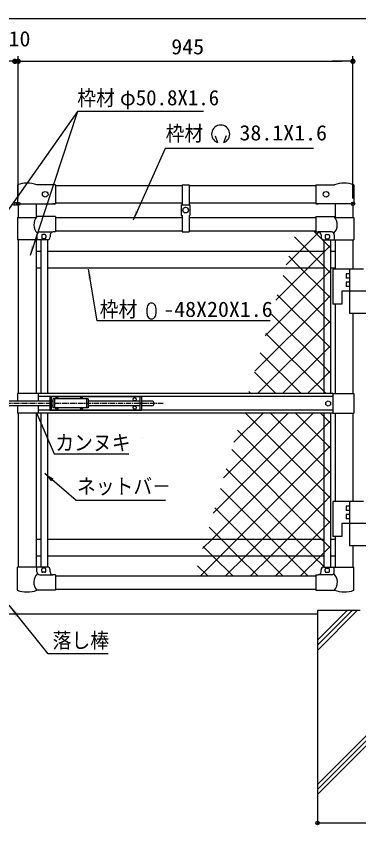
# Model space of a CAD drawing. Units: millimetres, scale not verified. Extents: x -4455 to 4455, y -3150 to 3150.
# Drawn here: x 1449 to 2417, y -1035 to 1249 of the extents above; entities that cross this region are included whole.
import ezdxf
from ezdxf.enums import TextEntityAlignment as Align

# ---------------------------------------------------------------- set-up
doc = ezdxf.new("R2010")
doc.units = ezdxf.units.MM
doc.header["$LTSCALE"] = 20
doc.header["$PDMODE"] = 32
doc.header["$PDSIZE"] = 10
doc.linetypes.add('USER3', pattern=[1.125, 0.75, -0.125, 0.125, -0.125])
for name, color, linetype, lineweight in [('0-0_6文字', 3, 'Continuous', 25), ('0-1_8部品', 7, 'Continuous', 25), ('0-2_4基礎', 4, 'Continuous', 25), ('0-3_1部材', 7, 'Continuous', 25), ('0-5_5寸法', 1, 'Continuous', 25), ('0-6_SUNPOU', 1, 'Continuous', 25), ('0-D_2網', 4, 'Continuous', 25)]:
    doc.layers.add(name, color=color, linetype=linetype, lineweight=lineweight)
doc.layers.add('0-7_DEFPOINTS', color=7, linetype='Continuous')
doc.styles.add('ＭＳ ゴシック', font='')
doc.styles.get('ＭＳ ゴシック').set_extended_font_data('MS Gothic')

# ---------------------------------------------------------------- blocks, each defined once
blk = doc.blocks.new('M1')
at = {"layer": '0-6_SUNPOU'}
blk.add_line((-5, 0), (-38.58, 0), dxfattribs=at)
for points in [[(0, 0), (-5, 0), (-4.96, 0.63)], [(0, 0), (-4.96, -0.63), (-5, 0)], [(0, 0), (-4.96, 0.63), (-4.84, 1.24)], [(0, 0), (-4.84, -1.24), (-4.96, -0.63)], [(0, 0), (-4.84, 1.24), (-4.65, 1.84)], [(0, 0), (-4.65, -1.84), (-4.84, -1.24)], [(0, 0), (-4.65, 1.84), (-4.38, 2.41)], [(0, 0), (-4.38, -2.41), (-4.65, -1.84)], [(0, 0), (-4.38, 2.41), (-4.05, 2.94)], [(0, 0), (-4.05, -2.94), (-4.38, -2.41)], [(0, 0), (-4.05, 2.94), (-3.64, 3.42)], [(0, 0), (-3.64, -3.42), (-4.05, -2.94)], [(0, 0), (-3.64, 3.42), (-3.19, 3.85)], [(0, 0), (-3.19, -3.85), (-3.64, -3.42)], [(0, 0), (-3.19, 3.85), (-2.68, 4.22)], [(0, 0), (-2.68, -4.22), (-3.19, -3.85)], [(0, 0), (-2.68, 4.22), (-2.13, 4.52)], [(0, 0), (-2.13, -4.52), (-2.68, -4.22)], [(0, 0), (-2.13, 4.52), (-1.55, 4.76)], [(0, 0), (-1.55, -4.76), (-2.13, -4.52)], [(0, 0), (-1.55, 4.76), (-0.94, 4.91)], [(0, 0), (-0.94, -4.91), (-1.55, -4.76)], [(0, 0), (-0.94, 4.91), (-0.31, 4.99)], [(0, 0), (-0.31, -4.99), (-0.94, -4.91)], [(0, 0), (-0.31, 4.99), (0.31, 4.99)], [(0, 0), (0.31, -4.99), (-0.31, -4.99)], [(0, 0), (0.31, 4.99), (0.94, 4.91)], [(0, 0), (0.94, 4.91), (1.55, 4.76)], [(0, 0), (1.55, 4.76), (2.13, 4.52)], [(0, 0), (2.13, 4.52), (2.68, 4.22)], [(0, 0), (2.68, 4.22), (3.19, 3.85)], [(0, 0), (3.19, 3.85), (3.64, 3.42)], [(0, 0), (3.64, 3.42), (4.05, 2.94)], [(0, 0), (4.05, 2.94), (4.38, 2.41)], [(0, 0), (4.38, 2.41), (4.65, 1.84)], [(0, 0), (4.65, 1.84), (4.84, 1.24)], [(0, 0), (4.84, 1.24), (4.96, 0.63)], [(0, 0), (4.96, 0.63), (5, 0)], [(0, 0), (0.94, -4.91), (0.31, -4.99)], [(0, 0), (1.55, -4.76), (0.94, -4.91)], [(0, 0), (2.13, -4.52), (1.55, -4.76)], [(0, 0), (2.68, -4.22), (2.13, -4.52)], [(0, 0), (3.19, -3.85), (2.68, -4.22)], [(0, 0), (3.64, -3.42), (3.19, -3.85)], [(0, 0), (4.05, -2.94), (3.64, -3.42)], [(0, 0), (4.38, -2.41), (4.05, -2.94)], [(0, 0), (4.65, -1.84), (4.38, -2.41)], [(0, 0), (4.84, -1.24), (4.65, -1.84)], [(0, 0), (4.96, -0.63), (4.84, -1.24)], [(0, 0), (5, 0), (4.96, -0.63)]]:
    blk.add_solid(points, dxfattribs=at)

msp = doc.modelspace()

# ---------------------------------------------------------------- linework, layer by layer
at = {"layer": '0-0_6文字'}
for p, q in [((2011.18, 911.11), (2018.27, 891.63)), ((2042.25, 910.45), (2035.16, 890.97)), ((1818.93, 408.56), (1818.93, 423.84)), ((1843.35, 423.84), (1843.35, 408.56))]:
    msp.add_line(p, q, dxfattribs=at)
at = {"layer": '0-0_6文字', "color": 4}
msp.add_line((1804.85, 59.82), (1804.63, 60.03), dxfattribs=at)
for points in [[(1978.13, 979.45), (1622.92, 979.45), (1488.34, 573.21)], [(2289.23, 875.46), (1869.76, 875.46), (1779.24, 672.95)], [(2166.86, 388.11), (1678.24, 388.11), (1653.76, 534.18)], [(1870.87, -118.54), (1618.31, -118.54), (1529.96, -42.76)]]:
    msp.add_lwpolyline(points, dxfattribs=at)
at = {"layer": '0-0_6文字', "color": 1}
msp.add_lwpolyline([(1506.27, 128.82), (1556.86, 12.96), (1767.32, 12.96)], dxfattribs=at)
at = {"layer": '0-0_6文字'}
for centre, radius, start, end in [((2026.77, 915.75), 25.57, 289.42401, 250.57599), ((1831.14, 426.07), 12.41, 349.65879, 190.34121), ((1831.14, 406.33), 12.41, 169.65879, 10.34121)]:
    msp.add_arc(centre, radius, start, end, dxfattribs=at)
at = {"layer": '0-0_6文字', "color": 4}
for points in [[(1778.42, 671.12), (1785.91, 700.64), (1795.42, 696.38)], [(1487.71, 571.31), (1492.2, 601.43), (1502.09, 598.15)], [(1653.43, 536.15), (1663.52, 507.42), (1653.25, 505.7)], [(1528.45, -41.46), (1554.61, -57.04), (1547.83, -64.95)]]:
    msp.add_solid(points, dxfattribs=at)
at = {"layer": '0-1_8部品'}
for p, q in [((1452.56, 680.37), (1452.56, 617.37)), ((1452.56, 680.37), (1506.04, 680.37)), ((1560.26, 682.72), (1507.52, 682.72)), ((1560.26, 682.72), (1560.26, 639.37)), ((2295.26, 682.72), (2348, 682.72)), ((2295.26, 682.72), (2295.26, 639.37)), ((2349.48, 680.37), (2402.96, 680.37)), ((2402.96, 680.37), (2402.96, 617.37)), ((1515.96, 639.37), (1553.26, 639.37)), ((1560.26, 639.37), (1553.26, 639.37)), ((2295.26, 639.37), (2302.26, 639.37)), ((2339.56, 639.37), (2302.26, 639.37)), ((1537.26, 617.37), (1452.56, 617.37)), ((1507.96, 631.37), (1507.96, 617.37)), ((1521.26, 629.37), (1521.26, 623.37)), ((1530.26, 632.37), (1524.26, 632.37)), ((1530.26, 620.37), (1524.26, 620.37)), ((1533.26, 629.37), (1533.26, 623.37)), ((1545.26, 631.37), (1545.26, 625.37)), ((2310.26, 631.37), (2310.26, 625.37)), ((2318.26, 617.37), (2402.96, 617.37)), ((2322.26, 629.37), (2322.26, 623.37)), ((2325.26, 632.37), (2331.26, 632.37)), ((2325.26, 620.37), (2331.26, 620.37)), ((2334.26, 629.37), (2334.26, 623.37)), ((2347.56, 631.37), (2347.56, 617.37)), ((2429.76, 534.87), (2343.76, 534.87)), ((2343.76, 534.87), (2343.76, 435.87)), ((2390.76, 534.87), (2390.76, 408.87)), ((2390.76, 521.37), (2381.26, 521.37)), ((2381.26, 521.37), (2381.26, 509.37)), ((2390.76, 509.37), (2381.26, 509.37)), ((2390.76, 497.37), (2381.26, 497.37)), ((2381.26, 497.37), (2381.26, 485.37)), ((2390.76, 485.37), (2381.26, 485.37)), ((2368.76, 471.87), (2368.76, 435.87)), ((2451.76, 471.87), (2368.76, 471.87)), ((2368.76, 435.87), (2343.76, 435.87)), ((2486.76, 408.87), (2390.76, 408.87)), ((1452.91, 182.87), (1452.91, 161.88)), ((1517.21, 182.87), (1452.91, 182.87)), ((1511.01, 182.87), (1511.01, 161.88)), ((1543.96, 161.88), (1355.96, 161.88)), ((1543.96, 174.38), (1803.96, 174.38)), ((1543.96, 174.38), (1543.96, 136.38)), ((1548.46, 174.38), (1548.46, 136.38)), ((1552.76, 161.88), (1548.46, 161.88)), ((1552.76, 167.88), (1552.76, 142.88)), ((1652.76, 167.88), (1552.76, 167.88)), ((1557.3, 167.88), (1557.3, 142.88)), ((1648.3, 167.88), (1648.3, 142.88)), ((1652.76, 167.88), (1652.76, 142.88)), ((1799.46, 161.88), (1652.76, 161.88)), ((1799.46, 136.38), (1799.46, 174.38)), ((1803.96, 136.38), (1803.96, 174.38)), ((1832.46, 161.88), (1803.96, 161.88)), ((2323.76, 159.13), (2330.26, 162.88)), ((2330.26, 162.88), (2336.76, 159.13)), ((1543.96, 148.88), (1355.96, 148.88)), ((1452.91, 148.88), (1452.91, 127.88)), ((1511.01, 148.87), (1511.01, 127.87)), ((1552.76, 148.88), (1548.46, 148.88)), ((1652.76, 142.88), (1552.76, 142.88)), ((1799.46, 148.88), (1652.76, 148.88)), ((1832.46, 148.88), (1803.96, 148.88)), ((2323.76, 151.62), (2323.76, 159.13)), ((2330.26, 147.87), (2323.76, 151.62)), ((2336.76, 151.62), (2330.26, 147.87)), ((1517.21, 127.88), (1452.91, 127.88)), ((1543.96, 136.38), (1803.96, 136.38)), ((2343.76, -121.22), (2343.76, -220.23)), ((2429.76, -121.22), (2343.76, -121.22)), ((2381.26, -134.73), (2381.26, -146.73)), ((2390.76, -134.73), (2381.26, -134.73)), ((2390.76, -121.22), (2390.76, -247.23)), ((2390.76, -146.73), (2381.26, -146.73)), ((2390.76, -158.72), (2381.26, -158.72)), ((2381.26, -158.72), (2381.26, -170.73)), ((2390.76, -170.73), (2381.26, -170.73)), ((2368.76, -184.23), (2368.76, -220.23)), ((2451.76, -184.23), (2368.76, -184.23)), ((2368.76, -220.23), (2343.76, -220.23)), ((2486.76, -247.23), (2390.76, -247.23)), ((2310.26, -320.63), (2310.26, -314.63)), ((2318.94, -306.63), (2317.76, -305.44)), ((2318.26, -306.63), (2402.96, -306.63)), ((2322.26, -318.63), (2322.26, -312.63)), ((2325.26, -309.63), (2331.26, -309.63)), ((2334.26, -318.63), (2334.26, -312.63)), ((2347.56, -320.63), (2347.56, -306.63)), ((2347.56, -320.63), (2347.56, -306.63)), ((2402.96, -372.25), (2402.96, -306.63)), ((2295.26, -328.63), (2302.26, -328.63)), ((2295.26, -328.63), (2295.26, -372.25)), ((2339.56, -328.63), (2302.26, -328.63)), ((2325.26, -321.63), (2331.26, -321.63)), ((2295.26, -372.25), (2348.33, -372.25))]:
    msp.add_line(p, q, dxfattribs=at)
at = {"layer": '0-1_8部品', "color": 1, "linetype": 'USER3'}
msp.add_line((1863.95, 155.37), (1218.4, 155.37), dxfattribs=at)
at = {"layer": '0-1_8部品'}
for centre in [(1783.96, 167.13), (1783.96, 143.63)]:
    msp.add_circle(centre, 4.5, dxfattribs=at)
for centre, radius, start, end in [((1533.22, 660.18), 33.86, 138.24888, 225.44442), ((2322.3, 660.18), 33.86, 314.55558, 41.75112), ((1515.96, 631.37), 8, 90, 180), ((1553.26, 631.37), 8, 90, 180), ((2302.26, 631.37), 8, 0, 90), ((2339.56, 631.37), 8, 0, 90), ((1524.26, 629.37), 3, 90, 180), ((1524.26, 623.37), 3, 180, 270), ((1530.26, 629.37), 3, 0, 90), ((1530.26, 623.37), 3, 270, 0), ((1537.26, 625.37), 8, 270, 0), ((2318.26, 625.37), 8, 180, 270), ((2325.26, 629.37), 3, 90, 180), ((2325.26, 623.37), 3, 180, 270), ((2331.26, 629.37), 3, 0, 90), ((2331.26, 623.37), 3, 270, 0), ((1563.96, 167.13), 4.5, 9.59328, 170.40672), ((1633.96, 167.13), 4.5, 9.59328, 170.40672), ((1832.46, 155.37), 6.5, 270, 90), ((1563.96, 143.63), 4.5, 189.59328, 350.40672), ((1633.96, 143.63), 4.5, 189.59328, 350.40672), ((2318.26, -314.63), 8, 90, 180), ((2325.26, -312.63), 3, 90, 180), ((2325.26, -318.63), 3, 180, 270), ((2331.26, -312.63), 3, 0, 90), ((2331.26, -318.63), 3, 270, 0), ((2302.26, -320.63), 8, 270, 0), ((2339.56, -320.63), 8, 270, 0), ((2322.73, -349.43), 33.86, 318.24888, 46.05941), ((2375.72, -297.09), 80, 249.74188, 289.92605)]:
    msp.add_arc(centre, radius, start, end, dxfattribs=at)
at = {"layer": '0-2_4基礎', "color": 7}
for p, q in [((2300.26, -429.63), (2300.26, -1029.63)), ((2420.26, -429.63), (2300.26, -429.63)), ((2600.26, -1029.63), (2300.26, -1029.63))]:
    msp.add_line(p, q, dxfattribs=at)
at = {"layer": '0-2_4基礎'}
for p, q in [((2300.26, -513.64), (2384.27, -429.63)), ((2300.26, -527.78), (2398.42, -429.63)), ((2300.26, -541.92), (2412.56, -429.63)), ((2300.26, -920.55), (2600.26, -620.55)), ((2300.26, -934.69), (2600.26, -634.69)), ((2300.26, -948.83), (2600.26, -648.84))]:
    msp.add_line(p, q, dxfattribs=at)
at = {"layer": '0-3_1部材'}
for p, q in [((1452.56, 772.57), (1452.56, 718.87)), ((1560.26, 772.72), (1507.52, 772.72)), ((1560.26, 772.72), (1560.26, 718.87)), ((1560.26, 770.37), (1917.76, 770.37)), ((1917.76, 772.72), (1937.76, 772.72)), ((1917.76, 772.72), (1917.76, 716.06)), ((1937.76, 772.72), (1937.76, 716.06)), ((1937.76, 770.37), (2295.26, 770.37)), ((2295.26, 772.72), (2295.26, 718.87)), ((2295.26, 772.72), (2348, 772.72)), ((2402.96, 772.57), (2402.96, 718.87)), ((1452.56, 718.87), (1560.26, 718.87)), ((1455.26, 718.87), (1455.26, 680.37)), ((1505.26, 718.87), (1505.26, 680.37)), ((1560.26, 718.87), (1553.26, 718.87)), ((1560.26, 721.77), (1917.76, 721.77)), ((1915.41, 716.06), (1915.41, 686.06)), ((1915.41, 716.06), (1940.01, 716.06)), ((1937.76, 721.77), (2295.26, 721.77)), ((1940.01, 716.06), (1940.01, 686.06)), ((2402.96, 718.87), (2295.26, 718.87)), ((2295.26, 718.87), (2302.26, 718.87)), ((2402.96, 718.87), (2302.26, 718.87)), ((2350.26, 718.87), (2350.26, 680.37)), ((2400.26, 718.87), (2400.26, 680.37)), ((1915.41, 686.06), (1917.76, 686.06)), ((1917.76, 686.06), (1917.76, 640.1)), ((1937.76, 686.06), (1940.01, 686.06)), ((1937.76, 686.06), (1937.76, 640.1)), ((1560.26, 680.37), (1917.76, 680.37)), ((1937.76, 680.37), (2295.26, 680.37)), ((1560.26, 642.37), (1917.76, 642.37)), ((1917.76, 640.1), (1937.76, 640.1)), ((1937.76, 642.37), (2295.26, 642.37)), ((1455.26, 617.37), (1455.26, 379.87)), ((1455.26, 617.37), (1455.26, 182.87)), ((1505.26, 617.37), (1505.26, 379.87)), ((1505.26, 617.37), (1505.26, 182.87)), ((1518.76, 617.37), (1518.76, 382.87)), ((1518.76, 617.37), (1518.76, 182.87)), ((1537.76, 617.39), (1537.76, 382.87)), ((1537.76, 617.39), (1537.76, 182.87)), ((2317.76, 617.39), (2317.76, 382.87)), ((2317.76, 617.39), (2317.76, 182.87)), ((2336.76, 617.37), (2336.76, 382.87)), ((2336.76, 617.37), (2336.76, 182.87)), ((2350.26, 617.37), (2350.26, 534.87)), ((2400.26, 617.37), (2400.26, 534.87)), ((1505.26, 585.37), (1518.76, 585.37)), ((1537.76, 585.37), (2311.93, 585.37)), ((1568.8, 585.37), (1581.01, 585.37)), ((2306.09, 585.37), (2317.76, 585.37)), ((2336.76, 585.37), (2350.26, 585.37)), ((1505.26, 538.37), (1518.76, 538.37)), ((1537.76, 538.37), (1589.93, 538.37)), ((1589.93, 538.37), (2266.13, 538.37)), ((2266.13, 538.37), (2317.76, 538.37)), ((2336.76, 538.37), (2350.26, 538.37)), ((2350.26, 435.87), (2350.26, 182.87)), ((2400.26, 408.87), (2400.26, 182.87)), ((2343.44, 182.87), (1510.26, 182.87)), ((2343.44, 182.87), (2402.76, 182.87)), ((2343.44, 182.87), (2343.44, 127.87)), ((2402.76, 182.87), (2402.76, 127.87)), ((2343.44, 174.87), (1511.01, 174.87)), ((2336.76, 159.13), (2336.76, 151.62)), ((1455.26, 127.87), (1455.26, -306.63)), ((1505.26, 127.87), (1505.26, -306.63)), ((2343.44, 127.87), (1510.26, 127.87)), ((2343.44, 135.87), (1511.01, 135.87)), ((1518.76, 127.87), (1518.76, -306.63)), ((1537.76, 127.87), (1537.76, -306.64)), ((2317.76, 127.87), (2317.76, -306.64)), ((2317.76, 127.25), (2318.39, 127.87)), ((2336.76, 127.87), (2336.76, -306.63)), ((2343.44, 127.87), (2402.76, 127.87)), ((2350.26, 127.87), (2350.26, -121.22)), ((2400.26, 127.87), (2400.26, -121.22)), ((1505.26, -227.63), (1518.76, -227.63)), ((1537.76, -227.63), (1614.74, -227.63)), ((1614.74, -227.63), (2266.21, -227.63)), ((2266.21, -227.63), (2317.76, -227.63)), ((2336.76, -227.63), (2350.26, -227.63)), ((2350.26, -220.23), (2350.26, -306.63)), ((2400.26, -247.23), (2400.26, -306.63)), ((1505.26, -274.63), (1518.76, -274.63)), ((1537.76, -274.63), (1574.77, -274.63)), ((1574.77, -274.63), (2306.17, -274.63)), ((2306.17, -274.63), (2317.76, -274.63)), ((2336.76, -274.63), (2350.26, -274.63)), ((1452.56, -372.25), (1452.56, -306.63)), ((1537.26, -306.63), (1452.56, -306.63)), ((1507.96, -320.63), (1507.96, -306.63)), ((1507.96, -320.63), (1507.96, -306.63)), ((1521.26, -318.63), (1521.26, -312.63)), ((1530.26, -309.63), (1524.26, -309.63)), ((1533.26, -318.63), (1533.26, -312.63)), ((1545.26, -320.63), (1545.26, -314.63)), ((1515.96, -328.63), (1553.26, -328.63)), ((1530.26, -321.63), (1524.26, -321.63)), ((1560.26, -328.63), (1553.26, -328.63)), ((1560.26, -328.63), (1560.26, -372.25)), ((1560.26, -331.63), (2295.26, -331.63)), ((1452.61, -372.25), (1452.56, -372.25)), ((1560.26, -372.25), (1507.77, -372.25)), ((1560.26, -369.63), (2295.26, -369.63)), ((2300.26, -439.63), (600.26, -439.62))]:
    msp.add_line(p, q, dxfattribs=at)
for centre in [(1531.26, 745.77), (2324.26, 745.77), (1927.76, 701.06)]:
    msp.add_circle(centre, 8, dxfattribs=at)
for centre, radius, start, end in [((1480.26, 697.51), 80, 70.07395, 110.25812), ((2375.26, 697.51), 80, 69.74188, 109.92605), ((1524.26, -312.63), 3, 90, 180), ((1524.26, -318.63), 3, 180, 270), ((1530.26, -312.63), 3, 0, 90), ((1530.26, -318.63), 3, 270, 0), ((1537.26, -314.63), 8, 0, 90), ((1532.79, -349.43), 33.86, 133.94059, 222.38046), ((1515.96, -320.63), 8, 180, 270), ((1553.26, -320.63), 8, 180, 270), ((1480.19, -297.16), 80, 249.74188, 290.16714)]:
    msp.add_arc(centre, radius, start, end, dxfattribs=at)
at = {"layer": '0-5_5寸法'}
for p, q in [((2420.26, 1241.3), (480.26, 1241.3)), ((1445.26, 1121.3), (1455.26, 1121.3)), ((1455.26, 733.87), (1455.26, 1136.3)), ((1455.26, 733.87), (1455.26, 1136.3)), ((1485.26, 1121.3), (2370.26, 1121.3)), ((1485.26, 1121.3), (1515.26, 1121.3)), ((2400.26, 733.87), (2400.26, 1136.3)), ((1622.92, 979.45), (1422.47, 696.59))]:
    msp.add_line(p, q, dxfattribs=at)
msp.add_lwpolyline([(1708.94, -551.82), (1539.65, -551.82), (1429.52, -414.48)], dxfattribs=at)
msp.add_solid([(1428.27, -412.92), (1458.71, -439.78), (1447.87, -448.47)], dxfattribs=at)
at = {"layer": '0-7_DEFPOINTS'}
for p in [(1455.26, 1121.3), (2400.26, 1121.3), (1445.26, 718.87), (1455.26, 718.87), (2400.26, 718.87), (2300.26, -1029.63)]:
    msp.add_point(p, dxfattribs=at)
at = {"layer": '0-D_2網'}
for p, q in [((2317.76, 613.71), (2289.1, 642.37)), ((2336.76, 594.71), (2317.76, 613.71)), ((2317.76, 582.1), (2336.76, 601.1)), ((2336.76, 524), (2317.76, 543)), ((2317.76, 511.39), (2336.76, 530.39)), ((2152.73, 346.36), (2317.76, 511.39)), ((2317.76, 401.58), (2202.79, 516.55)), ((2336.76, 453.29), (2317.76, 472.29)), ((2317.76, 440.68), (2336.76, 459.68)), ((2123.26, 246.18), (2317.76, 440.68)), ((2336.76, 382.58), (2317.76, 401.58)), ((2253.62, 182.87), (2138.5, 298)), ((2201.38, 182.87), (2317.76, 299.26)), ((2317.76, 299.26), (2336.76, 318.26)), ((2182.91, 182.87), (2122.43, 243.36)), ((2272.09, 182.87), (2317.76, 228.55)), ((2317.76, 228.55), (2336.76, 247.55)), ((2112.2, 182.87), (2106.36, 188.72)), ((2005.38, -154.54), (2287.8, 127.87)), ((2034.85, -54.36), (2217.09, 127.87)), ((2064.32, 45.82), (2146.38, 127.87)), ((2317.76, -22.69), (2167.2, 127.87)), ((2317.76, 48.03), (2237.91, 127.87)), ((2317.76, 118.74), (2308.62, 127.87)), ((2336.76, 99.74), (2317.76, 118.74)), ((2336.76, 29.03), (2317.76, 48.03)), ((2336.76, -41.69), (2317.76, -22.69)), ((2169.15, -227.63), (2025.99, -84.47)), ((2098.44, -227.63), (2009.92, -139.11)), ((2027.73, -227.63), (1993.85, -193.75)), ((2074.73, -274.63), (2027.73, -227.63)), ((2145.44, -274.63), (2098.44, -227.63)), ((2216.15, -274.63), (2169.15, -227.63)), ((2131.73, -331.63), (2074.73, -274.63)), ((2202.44, -331.63), (2145.44, -274.63)), ((2273.15, -331.63), (2216.15, -274.63)), ((1990.3, -331.63), (1961.7, -303.02))]:
    msp.add_line(p, q, dxfattribs=at)
for points in [[(2211.67, 546.72), (2250.32, 585.37), (2304.08, 639.14)], [(2317.76, 543), (2275.39, 585.37), (2234.94, 625.82)], [(2182.2, 446.54), (2274.03, 538.37), (2317.76, 582.1)], [(2317.76, 472.29), (2251.68, 538.37), (2218.86, 571.19)], [(2336.76, 311.87), (2317.76, 330.87), (2186.72, 461.91)], [(2130.67, 182.87), (2317.76, 369.97), (2336.76, 388.97)], [(2336.76, 241.16), (2317.76, 260.16), (2170.65, 407.27)], [(2324.33, 182.87), (2317.76, 189.45), (2154.57, 352.63)], [(2336.76, -112.4), (2317.76, -93.4), (2096.49, 127.87)], [(1975.91, -254.72), (2003.01, -227.63), (2317.76, 87.13), (2336.76, 106.13)], [(2336.76, -183.11), (2317.76, -164.11), (2074.21, 79.44)], [(1969.72, -331.63), (2026.72, -274.63), (2073.72, -227.63), (2317.76, 16.42), (2336.76, 35.42)], [(2336.76, -253.82), (2317.76, -234.82), (2310.57, -227.63), (2058.14, 24.81)], [(2040.43, -331.63), (2097.43, -274.63), (2144.43, -227.63), (2317.76, -54.29), (2336.76, -35.29)], [(2317.76, -305.53), (2286.86, -274.63), (2239.86, -227.63), (2042.06, -29.83)], [(2111.14, -331.63), (2168.14, -274.63), (2215.14, -227.63), (2317.76, -125.01), (2336.76, -106.01)], [(2181.85, -331.63), (2238.85, -274.63), (2285.85, -227.63), (2317.76, -195.72), (2336.76, -176.72)], [(2061.02, -331.63), (2004.02, -274.63), (1977.77, -248.38)], [(2252.56, -331.63), (2309.56, -274.63), (2317.76, -266.43), (2336.76, -247.43)]]:
    msp.add_lwpolyline(points, dxfattribs=at)

# ---------------------------------------------------------------- block references
at = {"layer": '0-5_5寸法', "xscale": 1.5, "yscale": 1.5}
for p in [(2450.26, 1241.3), (1445.26, 1121.3), (1445.26, 1121.3), (2400.26, 1121.3)]:
    msp.add_blockref('M1', p, dxfattribs=at)
at = {"layer": '0-5_5寸法', "xscale": 1.5, "yscale": 1.5, "rotation": 180}
msp.add_blockref('M1', (1455.26, 1121.3), dxfattribs=at)
msp.add_blockref('M1', (1455.26, 1121.3), dxfattribs=at)

# ---------------------------------------------------------------- texts
at = {"layer": '0-0_6文字', "style": 'ＭＳ ゴシック'}
for s, width, p in [('枠材', 0.9, (1621.95, 983.45)), ('枠材   ', 0.9, (1871.37, 883.14)), ('38.1X1.6', 1.05, (2079.82, 884.93)), ('枠材', 0.9, (1685.17, 386.49)), ('-48X20X1.6', 1.05, (1864.61, 386.62)), ('カンヌキ', 0.9, (1559.76, 9.72)), ('ネットバ－', 0.9, (1620.9, -113.29)), ('落し棒', 0.9, (1552.27, -548.51))]:
    msp.add_text(s, height=43.26, dxfattribs=dict(at, width=width)).set_placement(p, align=Align.BOTTOM_LEFT)
msp.add_text('φ50.8X1.6', height=43.26, dxfattribs=at).set_placement((1742.24, 984.06), align=Align.BOTTOM_LEFT)
at = {"layer": '0-5_5寸法', "color": 3, "style": 'ＭＳ ゴシック', "width": 1.05}
for s, p in [('10', (1427.76, 1150.47)), ('945', (1887.26, 1127.97))]:
    msp.add_text(s, height=43.26, dxfattribs=at).set_placement(p, align=Align.BOTTOM_LEFT)

doc.saveas('drawing.dxf')
